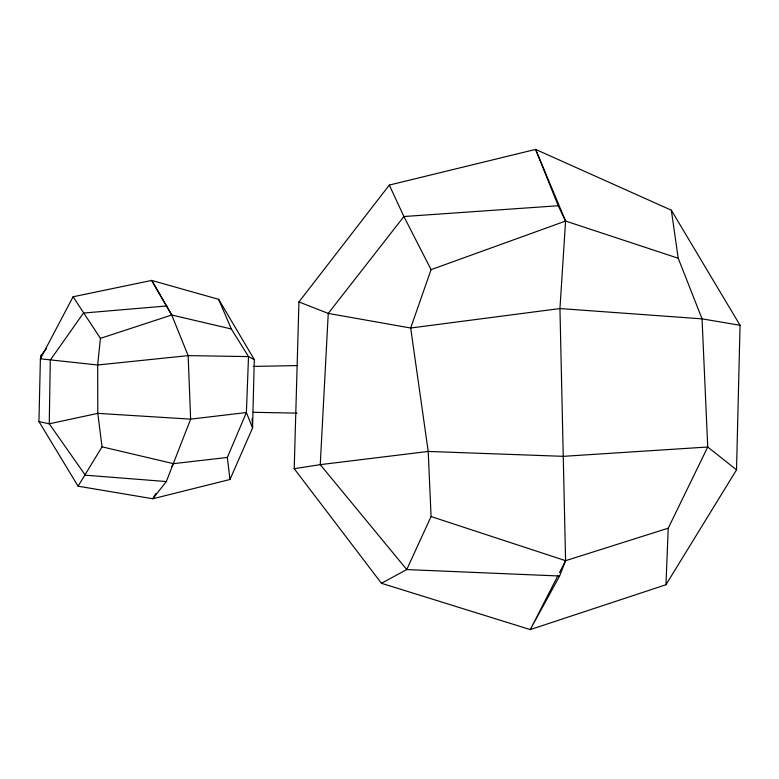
<?xml version="1.0" encoding="UTF-8"?>
<svg xmlns="http://www.w3.org/2000/svg" width="779" height="779" viewBox="0 0 779 779"><rect width="100%" height="100%" fill="white"/><g stroke="black" fill="none" stroke-linecap="round" stroke-linejoin="round"><path stroke-width="1.17" d="M41.141 357.736L41.16 355.331L46.292 348.7M254.295 359.596L248.52 356.597L188.148 355.623L97.677 364.981L40.391 358.817L73.08 296.77L151.701 280.43L218.646 299.331L254.295 359.596L252.552 427.973L229.99 479.484L152.781 498.755L78.075 486.193L38.95 421.566L40.391 358.817L41.16 355.331M736.525 469.864L740.05 325.281L671.323 210.194L535.621 149.412L389.325 185.071L298.941 301.94L294.209 468.676L381.437 583.296L530.265 629.588L665.967 584.737L736.525 469.864L707.731 447.01L563.441 456.338L428.216 451.44L320.247 464.644L294.209 468.676M665.967 584.737L668.226 528.201L707.731 447.01L702.054 318.854L678.217 258.238L671.323 210.194M678.217 258.238L565.583 221.051L558.222 205.744L535.621 149.412L565.583 221.051L559.945 308.552L565.583 560.685L559.595 576.012L530.265 629.588L557.861 575.759M73.08 296.77L100.423 338.368L97.677 364.981L97.794 413.367L102.049 446.834L78.075 486.193M389.325 185.071L403.892 216.523L431.079 269.651L410.679 328.017L428.216 451.44L431.079 516.545L406.745 569.566L381.437 583.296M155.819 493.594L152.781 498.755L166.317 481.558L190.631 419.141L188.148 355.623L171.721 314.998L151.701 280.43L171.721 314.998L231.334 328.981L248.52 356.597L246.388 412.529L227.341 457.448L229.99 479.484M559.517 572.526L565.583 560.685L668.226 528.201M171.623 466.757L173.454 463.651L227.341 457.448M431.079 269.651L565.583 221.051M100.423 338.368L171.721 314.998M166.988 305.952L83.46 313.051L50.294 360.102L49.252 423.815L85.32 475.171L166.317 481.558M558.222 205.744L403.892 216.523L328.251 313.421L320.247 464.644L406.745 569.566L559.595 576.012M253.233 366.422L296.974 365.585M296.974 413.133L253.233 412.295M740.05 325.281L702.054 318.854L559.945 308.552L410.679 328.017L328.251 313.421L298.941 301.94M38.95 421.566L49.252 423.815L97.794 413.367L190.631 419.141L246.388 412.529L252.552 427.973L252.123 418.566M102.049 446.834L173.454 463.651M431.079 516.545L565.583 560.685M218.646 299.331L231.334 328.981"/></g></svg>
